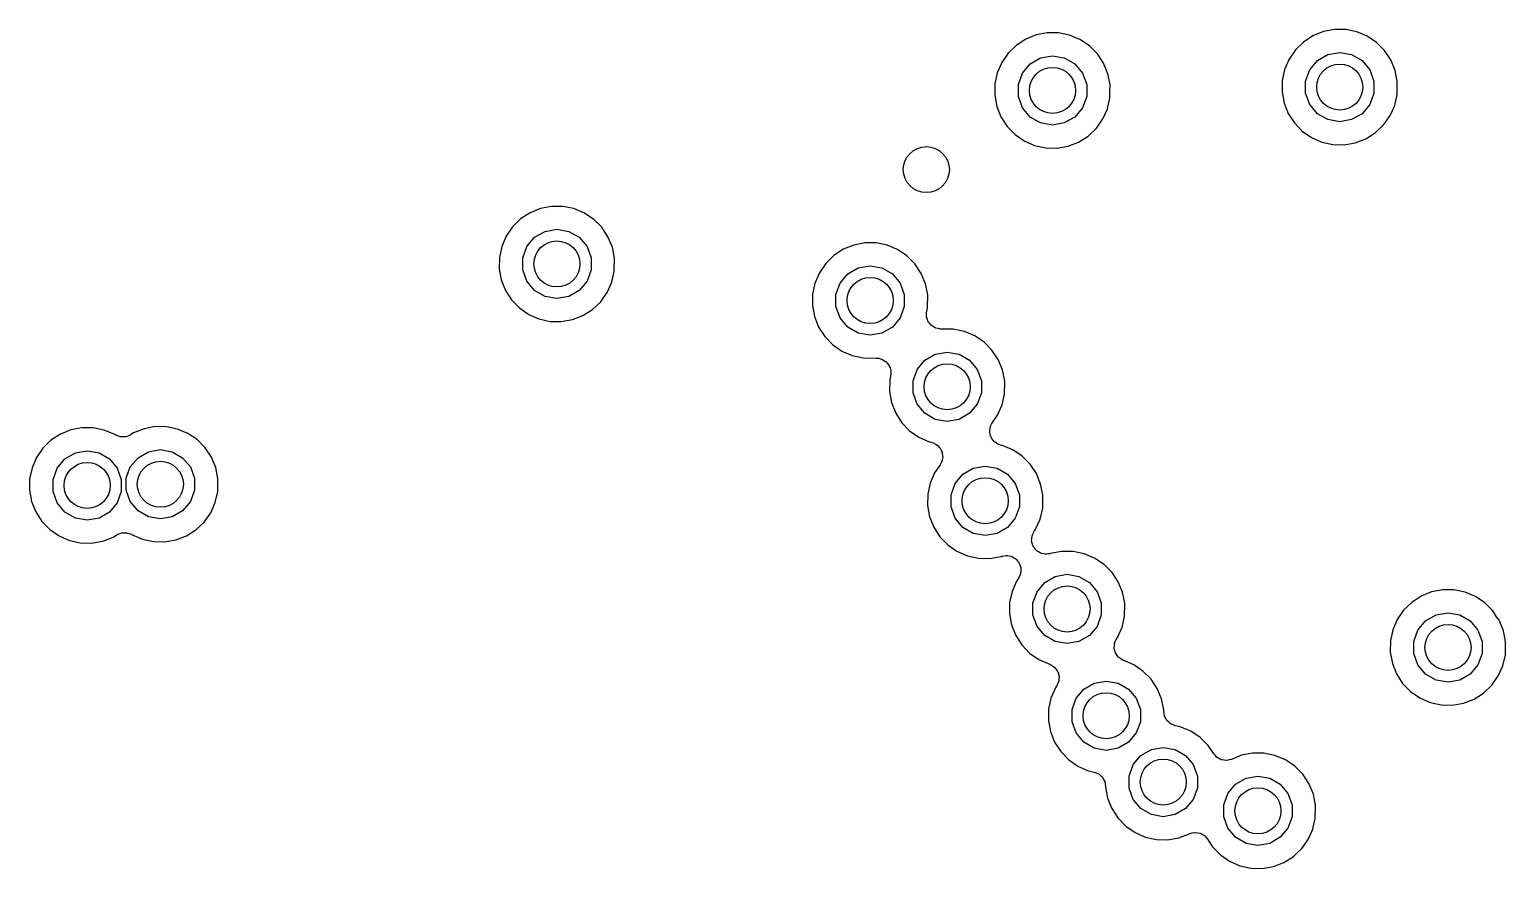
# Model space of a CAD drawing. Extents: x 83.8 to 170.2, y -169.8 to -83.8.
# Drawn here: x 125.38 to 138.19, y -121.17 to -113.88 of the extents above; entities that cross this region are included whole.
import ezdxf

# ---------------------------------------------------------------- set-up
doc = ezdxf.new("R2010")
doc.units = 0
doc.header["$MEASUREMENT"] = 0
doc.layers.add('BLACK', color=7, linetype='CONTINUOUS')

msp = doc.modelspace()

# ---------------------------------------------------------------- linework, layer by layer
at = {"layer": 'Black'}
for p, q in [((134.215, -113.911), (134.118, -113.929)), ((134.313, -113.911), (134.215, -113.911)), ((134.409, -113.931), (134.313, -113.911)), ((136.612, -113.9), (136.521, -113.937)), ((136.709, -113.882), (136.612, -113.9)), ((136.807, -113.882), (136.709, -113.882)), ((136.903, -113.902), (136.807, -113.882)), ((136.993, -113.94), (136.903, -113.902)), ((133.945, -114.02), (133.875, -114.088)), ((134.028, -113.966), (133.945, -114.02)), ((134.118, -113.929), (134.028, -113.966)), ((134.499, -113.969), (134.409, -113.931)), ((134.581, -114.024), (134.499, -113.969)), ((134.65, -114.094), (134.581, -114.024)), ((136.439, -113.991), (136.369, -114.059)), ((136.521, -113.937), (136.439, -113.991)), ((137.026, -113.963), (136.993, -113.94)), ((137.074, -113.995), (137.026, -113.963)), ((137.026, -113.963), (137.026, -113.963)), ((137.143, -114.065), (137.074, -113.995)), ((133.82, -114.169), (133.781, -114.259)), ((133.875, -114.088), (133.82, -114.169)), ((134.067, -114.18), (134.157, -114.128)), ((134.157, -114.128), (134.26, -114.11)), ((134.26, -114.11), (134.363, -114.128)), ((134.363, -114.128), (134.454, -114.18)), ((134.704, -114.175), (134.65, -114.094)), ((136.314, -114.14), (136.275, -114.23)), ((136.369, -114.059), (136.314, -114.14)), ((136.493, -114.232), (136.561, -114.151)), ((136.561, -114.151), (136.651, -114.099)), ((136.651, -114.099), (136.754, -114.081)), ((136.754, -114.081), (136.857, -114.099)), ((136.857, -114.099), (136.948, -114.151)), ((136.948, -114.151), (137.015, -114.232)), ((137.198, -114.146), (137.143, -114.065)), ((137.235, -114.237), (137.198, -114.146)), ((133.781, -114.259), (133.761, -114.355)), ((133.964, -114.359), (134, -114.261)), ((134, -114.261), (134.067, -114.18)), ((134.454, -114.18), (134.521, -114.261)), ((134.521, -114.261), (134.557, -114.359)), ((134.741, -114.266), (134.704, -114.175)), ((134.76, -114.361), (134.741, -114.266)), ((136.275, -114.23), (136.255, -114.326)), ((136.458, -114.33), (136.493, -114.232)), ((137.015, -114.232), (137.051, -114.33)), ((137.254, -114.332), (137.235, -114.237)), ((133.761, -114.355), (133.76, -114.453)), ((133.964, -114.463), (133.964, -114.359)), ((134.557, -114.359), (134.557, -114.463)), ((134.759, -114.433), (134.76, -114.361)), ((136.255, -114.326), (136.253, -114.424)), ((136.253, -114.424), (136.271, -114.521)), ((136.458, -114.434), (136.458, -114.33)), ((137.051, -114.33), (137.051, -114.434)), ((137.252, -114.446), (137.254, -114.332)), ((133.76, -114.453), (133.777, -114.55)), ((133.777, -114.55), (133.813, -114.641)), ((134, -114.562), (133.964, -114.463)), ((134.557, -114.463), (134.521, -114.562)), ((134.737, -114.57), (134.759, -114.475)), ((134.759, -114.475), (134.759, -114.433)), ((134.759, -114.433), (134.759, -114.433)), ((134.759, -114.433), (134.759, -114.433)), ((136.271, -114.521), (136.307, -114.612)), ((136.493, -114.533), (136.458, -114.434)), ((136.561, -114.613), (136.493, -114.533)), ((137.015, -114.533), (136.948, -114.613)), ((137.051, -114.434), (137.015, -114.533)), ((137.191, -114.63), (137.231, -114.541)), ((137.231, -114.541), (137.252, -114.446)), ((133.813, -114.641), (133.867, -114.723)), ((134.067, -114.642), (134, -114.562)), ((134.157, -114.694), (134.067, -114.642)), ((134.454, -114.642), (134.363, -114.694)), ((134.521, -114.562), (134.454, -114.642)), ((134.641, -114.739), (134.697, -114.659)), ((134.697, -114.659), (134.737, -114.57)), ((136.307, -114.612), (136.36, -114.694)), ((136.651, -114.665), (136.561, -114.613)), ((136.754, -114.683), (136.651, -114.665)), ((136.857, -114.665), (136.754, -114.683)), ((136.948, -114.613), (136.857, -114.665)), ((137.15, -114.688), (137.191, -114.63)), ((133.867, -114.723), (133.935, -114.794)), ((133.935, -114.794), (134.015, -114.85)), ((134.26, -114.712), (134.157, -114.694)), ((134.363, -114.694), (134.26, -114.712)), ((134.487, -114.86), (134.57, -114.807)), ((134.57, -114.807), (134.641, -114.739)), ((136.36, -114.694), (136.429, -114.765)), ((136.429, -114.765), (136.509, -114.821)), ((136.981, -114.831), (137.063, -114.778)), ((137.063, -114.778), (137.134, -114.71)), ((137.134, -114.71), (137.15, -114.688)), ((137.15, -114.688), (137.15, -114.688)), ((134.015, -114.85), (134.105, -114.889)), ((134.105, -114.889), (134.201, -114.91)), ((134.201, -114.91), (134.299, -114.912)), ((134.299, -114.912), (134.395, -114.895)), ((134.395, -114.895), (134.487, -114.86)), ((136.509, -114.821), (136.599, -114.86)), ((136.599, -114.86), (136.695, -114.881)), ((136.695, -114.881), (136.793, -114.883)), ((136.793, -114.883), (136.889, -114.866)), ((136.889, -114.866), (136.981, -114.831)), ((129.816, -115.436), (129.725, -115.473)), ((129.912, -115.418), (129.816, -115.436)), ((130.01, -115.418), (129.912, -115.418)), ((130.106, -115.438), (130.01, -115.418)), ((130.197, -115.476), (130.106, -115.438)), ((129.643, -115.526), (129.573, -115.595)), ((129.725, -115.473), (129.643, -115.526)), ((130.278, -115.531), (130.197, -115.476)), ((130.347, -115.6), (130.278, -115.531)), ((129.517, -115.676), (129.479, -115.766)), ((129.573, -115.595), (129.517, -115.676)), ((129.697, -115.767), (129.764, -115.687)), ((129.764, -115.687), (129.855, -115.635)), ((129.855, -115.635), (129.958, -115.617)), ((129.958, -115.617), (130.061, -115.635)), ((130.061, -115.635), (130.151, -115.687)), ((130.151, -115.687), (130.219, -115.767)), ((130.401, -115.682), (130.347, -115.6)), ((130.439, -115.773), (130.401, -115.682)), ((129.479, -115.766), (129.458, -115.862)), ((129.661, -115.866), (129.697, -115.767)), ((130.219, -115.767), (130.254, -115.866)), ((130.458, -115.868), (130.439, -115.773)), ((132.444, -115.791), (132.362, -115.844)), ((132.535, -115.754), (132.444, -115.791)), ((132.631, -115.736), (132.535, -115.754)), ((132.729, -115.736), (132.631, -115.736)), ((132.825, -115.756), (132.729, -115.736)), ((132.916, -115.794), (132.825, -115.756)), ((132.997, -115.849), (132.916, -115.794)), ((129.458, -115.862), (129.457, -115.96)), ((129.457, -115.96), (129.475, -116.056)), ((129.661, -115.97), (129.661, -115.866)), ((130.254, -115.866), (130.254, -115.97)), ((130.456, -115.982), (130.458, -115.868)), ((132.292, -115.913), (132.237, -115.994)), ((132.362, -115.844), (132.292, -115.913)), ((132.483, -116.005), (132.574, -115.953)), ((132.574, -115.953), (132.677, -115.935)), ((132.677, -115.935), (132.78, -115.953)), ((132.78, -115.953), (132.87, -116.005)), ((133.056, -115.908), (132.997, -115.849)), ((133.066, -115.918), (133.056, -115.908)), ((133.121, -116), (133.066, -115.918)), ((129.475, -116.056), (129.511, -116.148)), ((129.697, -116.068), (129.661, -115.97)), ((129.764, -116.149), (129.697, -116.068)), ((130.219, -116.068), (130.151, -116.149)), ((130.254, -115.97), (130.219, -116.068)), ((130.395, -116.166), (130.434, -116.076)), ((130.434, -116.076), (130.456, -115.982)), ((132.198, -116.084), (132.178, -116.18)), ((132.237, -115.994), (132.198, -116.084)), ((132.38, -116.184), (132.416, -116.085)), ((132.416, -116.085), (132.483, -116.005)), ((132.87, -116.005), (132.938, -116.085)), ((132.938, -116.085), (132.973, -116.184)), ((133.158, -116.091), (133.121, -116)), ((133.177, -116.186), (133.158, -116.091)), ((129.511, -116.148), (129.564, -116.23)), ((129.855, -116.201), (129.764, -116.149)), ((129.958, -116.219), (129.855, -116.201)), ((130.061, -116.201), (129.958, -116.219)), ((130.151, -116.149), (130.061, -116.201)), ((130.338, -116.246), (130.36, -116.216)), ((130.36, -116.216), (130.395, -116.166)), ((130.36, -116.216), (130.36, -116.216)), ((132.178, -116.18), (132.176, -116.278)), ((132.38, -116.288), (132.38, -116.184)), ((132.973, -116.184), (132.973, -116.288)), ((133.175, -116.3), (133.177, -116.186)), ((129.564, -116.23), (129.632, -116.3)), ((129.632, -116.3), (129.713, -116.356)), ((130.184, -116.366), (130.267, -116.314)), ((130.267, -116.314), (130.338, -116.246)), ((132.176, -116.278), (132.194, -116.375)), ((132.416, -116.387), (132.38, -116.288)), ((132.973, -116.288), (132.938, -116.387)), ((133.167, -116.334), (133.168, -116.332)), ((133.167, -116.354), (133.167, -116.334)), ((133.168, -116.332), (133.169, -116.329)), ((133.169, -116.329), (133.175, -116.3)), ((129.713, -116.356), (129.802, -116.396)), ((129.802, -116.396), (129.898, -116.417)), ((129.898, -116.417), (129.996, -116.419)), ((129.996, -116.419), (130.093, -116.402)), ((130.093, -116.402), (130.184, -116.366)), ((132.194, -116.375), (132.23, -116.466)), ((132.23, -116.466), (132.283, -116.548)), ((132.483, -116.467), (132.416, -116.387)), ((132.574, -116.519), (132.483, -116.467)), ((132.87, -116.467), (132.78, -116.519)), ((132.938, -116.387), (132.87, -116.467)), ((133.166, -116.373), (133.167, -116.354)), ((133.167, -116.376), (133.166, -116.373)), ((133.167, -116.378), (133.167, -116.376)), ((133.174, -116.397), (133.167, -116.378)), ((133.179, -116.415), (133.174, -116.397)), ((133.181, -116.417), (133.179, -116.415)), ((133.182, -116.42), (133.181, -116.417)), ((133.194, -116.435), (133.182, -116.42)), ((133.206, -116.45), (133.194, -116.435)), ((133.208, -116.452), (133.206, -116.45)), ((133.21, -116.454), (133.208, -116.452)), ((133.227, -116.464), (133.21, -116.454)), ((133.243, -116.474), (133.227, -116.464)), ((133.246, -116.475), (133.243, -116.474)), ((133.248, -116.476), (133.246, -116.475)), ((133.267, -116.48), (133.248, -116.476)), ((132.283, -116.548), (132.351, -116.619)), ((132.677, -116.537), (132.574, -116.519)), ((132.78, -116.519), (132.677, -116.537)), ((133.286, -116.484), (133.267, -116.48)), ((133.289, -116.484), (133.286, -116.484)), ((133.291, -116.484), (133.289, -116.484)), ((133.399, -116.485), (133.291, -116.484)), ((133.495, -116.505), (133.399, -116.485)), ((133.585, -116.543), (133.495, -116.505)), ((133.666, -116.598), (133.585, -116.543)), ((133.735, -116.667), (133.666, -116.598)), ((132.351, -116.619), (132.432, -116.675)), ((132.432, -116.675), (132.522, -116.714)), ((132.522, -116.714), (132.617, -116.735)), ((132.617, -116.735), (132.728, -116.737)), ((133.153, -116.754), (133.243, -116.702)), ((133.243, -116.702), (133.346, -116.684)), ((133.346, -116.684), (133.449, -116.702)), ((133.449, -116.702), (133.54, -116.754)), ((133.79, -116.749), (133.735, -116.667)), ((132.728, -116.737), (132.735, -116.736)), ((132.728, -116.737), (132.728, -116.737)), ((132.735, -116.736), (132.744, -116.738)), ((132.744, -116.738), (132.753, -116.738)), ((132.753, -116.738), (132.765, -116.743)), ((132.765, -116.743), (132.778, -116.745)), ((132.778, -116.745), (132.786, -116.75)), ((132.786, -116.75), (132.794, -116.753)), ((132.794, -116.753), (132.805, -116.762)), ((132.805, -116.762), (132.816, -116.769)), ((132.816, -116.769), (132.821, -116.776)), ((132.821, -116.776), (132.828, -116.782)), ((132.828, -116.782), (132.835, -116.793)), ((132.835, -116.793), (132.843, -116.804)), ((132.843, -116.804), (132.846, -116.812)), ((132.846, -116.812), (132.85, -116.82)), ((132.85, -116.82), (132.853, -116.833)), ((132.853, -116.833), (132.857, -116.846)), ((132.857, -116.846), (132.856, -116.854)), ((132.856, -116.854), (132.858, -116.863)), ((132.858, -116.863), (132.856, -116.876)), ((133.05, -116.932), (133.085, -116.834)), ((133.085, -116.834), (133.153, -116.754)), ((133.54, -116.754), (133.607, -116.834)), ((133.607, -116.834), (133.643, -116.932)), ((133.827, -116.839), (133.79, -116.749)), ((133.846, -116.935), (133.827, -116.839)), ((132.847, -116.929), (132.845, -117.027)), ((132.855, -116.89), (132.847, -116.929)), ((132.856, -116.876), (132.855, -116.89)), ((133.05, -117.037), (133.05, -116.932)), ((133.643, -116.932), (133.643, -117.037)), ((133.844, -117.049), (133.846, -116.935)), ((132.845, -117.027), (132.863, -117.123)), ((133.085, -117.135), (133.05, -117.037)), ((133.643, -117.037), (133.607, -117.135)), ((133.823, -117.143), (133.844, -117.049)), ((132.863, -117.123), (132.899, -117.214)), ((132.899, -117.214), (132.952, -117.297)), ((133.153, -117.215), (133.085, -117.135)), ((133.243, -117.268), (133.153, -117.215)), ((133.54, -117.215), (133.449, -117.268)), ((133.607, -117.135), (133.54, -117.215)), ((133.738, -117.296), (133.783, -117.233)), ((133.783, -117.233), (133.823, -117.143)), ((125.738, -117.36), (125.647, -117.397)), ((125.834, -117.342), (125.738, -117.36)), ((125.932, -117.342), (125.834, -117.342)), ((126.028, -117.362), (125.932, -117.342)), ((126.119, -117.4), (126.028, -117.362)), ((126.373, -117.35), (126.282, -117.386)), ((126.469, -117.331), (126.373, -117.35)), ((126.567, -117.332), (126.469, -117.331)), ((126.663, -117.352), (126.567, -117.332)), ((126.754, -117.39), (126.663, -117.352)), ((132.952, -117.297), (133.02, -117.367)), ((133.02, -117.367), (133.101, -117.423)), ((133.346, -117.286), (133.243, -117.268)), ((133.449, -117.268), (133.346, -117.286)), ((133.715, -117.366), (133.718, -117.351)), ((133.716, -117.373), (133.715, -117.366)), ((133.716, -117.38), (133.716, -117.373)), ((133.718, -117.351), (133.72, -117.336)), ((133.72, -117.336), (133.723, -117.329)), ((133.723, -117.329), (133.724, -117.322)), ((133.724, -117.322), (133.732, -117.31)), ((133.732, -117.31), (133.738, -117.296)), ((125.565, -117.45), (125.495, -117.519)), ((125.647, -117.397), (125.565, -117.45)), ((126.126, -117.403), (126.119, -117.4)), ((126.119, -117.4), (126.119, -117.4)), ((126.133, -117.408), (126.126, -117.403)), ((126.146, -117.412), (126.133, -117.408)), ((126.159, -117.418), (126.146, -117.412)), ((126.167, -117.419), (126.159, -117.418)), ((126.175, -117.421), (126.167, -117.419)), ((126.189, -117.42), (126.175, -117.421)), ((126.203, -117.421), (126.189, -117.42)), ((126.211, -117.419), (126.203, -117.421)), ((126.219, -117.419), (126.211, -117.419)), ((126.232, -117.413), (126.219, -117.419)), ((126.246, -117.409), (126.232, -117.413)), ((126.252, -117.404), (126.246, -117.409)), ((126.259, -117.401), (126.252, -117.404)), ((126.282, -117.386), (126.259, -117.401)), ((126.835, -117.444), (126.754, -117.39)), ((126.904, -117.514), (126.835, -117.444)), ((133.101, -117.423), (133.191, -117.463)), ((133.191, -117.463), (133.207, -117.466)), ((133.207, -117.466), (133.22, -117.471)), ((133.22, -117.471), (133.233, -117.475)), ((133.233, -117.475), (133.24, -117.48)), ((133.24, -117.48), (133.248, -117.483)), ((133.248, -117.483), (133.258, -117.492)), ((133.258, -117.492), (133.269, -117.499)), ((133.269, -117.499), (133.274, -117.507)), ((133.719, -117.394), (133.716, -117.38)), ((133.722, -117.409), (133.719, -117.394)), ((133.725, -117.416), (133.722, -117.409)), ((133.727, -117.423), (133.725, -117.416)), ((133.735, -117.435), (133.727, -117.423)), ((133.743, -117.448), (133.735, -117.435)), ((133.748, -117.453), (133.743, -117.448)), ((133.752, -117.459), (133.748, -117.453)), ((133.764, -117.467), (133.752, -117.459)), ((133.776, -117.477), (133.764, -117.467)), ((133.782, -117.48), (133.776, -117.477)), ((133.788, -117.484), (133.782, -117.48)), ((133.803, -117.488), (133.788, -117.484)), ((133.817, -117.494), (133.803, -117.488)), ((133.825, -117.495), (133.817, -117.494)), ((133.908, -117.53), (133.825, -117.495)), ((125.439, -117.6), (125.401, -117.69)), ((125.495, -117.519), (125.439, -117.6)), ((125.619, -117.691), (125.686, -117.611)), ((125.686, -117.611), (125.777, -117.559)), ((125.777, -117.559), (125.88, -117.541)), ((125.88, -117.541), (125.983, -117.559)), ((125.983, -117.559), (126.073, -117.611)), ((126.073, -117.611), (126.141, -117.691)), ((126.254, -117.681), (126.321, -117.601)), ((126.321, -117.601), (126.412, -117.549)), ((126.412, -117.549), (126.515, -117.53)), ((126.515, -117.53), (126.618, -117.549)), ((126.618, -117.549), (126.708, -117.601)), ((126.708, -117.601), (126.776, -117.681)), ((126.959, -117.596), (126.904, -117.514)), ((126.996, -117.686), (126.959, -117.596)), ((133.274, -117.507), (133.281, -117.513)), ((133.281, -117.513), (133.287, -117.524)), ((133.287, -117.524), (133.295, -117.535)), ((133.295, -117.535), (133.297, -117.544)), ((133.297, -117.544), (133.301, -117.552)), ((133.299, -117.63), (133.297, -117.639)), ((133.303, -117.622), (133.299, -117.63)), ((133.301, -117.552), (133.303, -117.565)), ((133.303, -117.565), (133.306, -117.578)), ((133.304, -117.608), (133.303, -117.622)), ((133.307, -117.596), (133.304, -117.608)), ((133.306, -117.578), (133.306, -117.587)), ((133.306, -117.587), (133.307, -117.596)), ((133.915, -117.533), (133.908, -117.53)), ((133.908, -117.53), (133.908, -117.53)), ((133.997, -117.588), (133.915, -117.533)), ((134.066, -117.658), (133.997, -117.588)), ((125.401, -117.69), (125.38, -117.786)), ((125.583, -117.79), (125.619, -117.691)), ((126.141, -117.691), (126.176, -117.79)), ((126.218, -117.779), (126.254, -117.681)), ((126.776, -117.681), (126.811, -117.779)), ((127.015, -117.782), (126.996, -117.686)), ((133.236, -117.733), (133.197, -117.823)), ((133.285, -117.662), (133.236, -117.733)), ((133.29, -117.65), (133.285, -117.662)), ((133.297, -117.639), (133.29, -117.65)), ((133.415, -117.825), (133.483, -117.745)), ((133.483, -117.745), (133.573, -117.692)), ((133.573, -117.692), (133.676, -117.674)), ((133.676, -117.674), (133.779, -117.692)), ((133.779, -117.692), (133.87, -117.745)), ((133.87, -117.745), (133.937, -117.825)), ((134.12, -117.739), (134.066, -117.658)), ((134.157, -117.83), (134.12, -117.739)), ((125.38, -117.786), (125.379, -117.884)), ((125.379, -117.884), (125.397, -117.981)), ((125.583, -117.894), (125.583, -117.79)), ((126.176, -117.79), (126.176, -117.894)), ((126.218, -117.884), (126.218, -117.779)), ((126.254, -117.982), (126.218, -117.884)), ((126.811, -117.884), (126.776, -117.982)), ((126.811, -117.779), (126.811, -117.884)), ((127.013, -117.895), (127.015, -117.782)), ((133.197, -117.823), (133.177, -117.919)), ((133.38, -117.923), (133.415, -117.825)), ((133.937, -117.825), (133.973, -117.923)), ((134.176, -117.925), (134.157, -117.83)), ((125.397, -117.981), (125.433, -118.072)), ((125.619, -117.993), (125.583, -117.894)), ((125.686, -118.073), (125.619, -117.993)), ((126.141, -117.993), (126.073, -118.073)), ((126.176, -117.894), (126.141, -117.993)), ((126.321, -118.062), (126.254, -117.982)), ((126.776, -117.982), (126.708, -118.062)), ((126.952, -118.08), (126.992, -117.99)), ((126.992, -117.99), (127.013, -117.895)), ((133.177, -117.919), (133.176, -118.017)), ((133.38, -118.028), (133.38, -117.923)), ((133.973, -117.923), (133.973, -118.028)), ((134.175, -118.039), (134.176, -117.925)), ((125.433, -118.072), (125.486, -118.154)), ((125.777, -118.125), (125.686, -118.073)), ((125.88, -118.143), (125.777, -118.125)), ((125.983, -118.125), (125.88, -118.143)), ((126.073, -118.073), (125.983, -118.125)), ((126.412, -118.115), (126.321, -118.062)), ((126.515, -118.133), (126.412, -118.115)), ((126.618, -118.115), (126.515, -118.133)), ((126.708, -118.062), (126.618, -118.115)), ((126.895, -118.16), (126.952, -118.08)), ((133.176, -118.017), (133.193, -118.114)), ((133.193, -118.114), (133.229, -118.205)), ((133.415, -118.126), (133.38, -118.028)), ((133.483, -118.206), (133.415, -118.126)), ((133.937, -118.126), (133.87, -118.206)), ((133.973, -118.028), (133.937, -118.126)), ((134.113, -118.223), (134.153, -118.134)), ((134.153, -118.134), (134.175, -118.039)), ((125.486, -118.154), (125.554, -118.225)), ((125.554, -118.225), (125.635, -118.281)), ((126.106, -118.291), (126.136, -118.272)), ((126.136, -118.272), (126.143, -118.269)), ((126.143, -118.269), (126.15, -118.264)), ((126.15, -118.264), (126.164, -118.26)), ((126.164, -118.26), (126.177, -118.255)), ((126.177, -118.255), (126.185, -118.255)), ((126.185, -118.255), (126.192, -118.253)), ((126.192, -118.253), (126.207, -118.254)), ((126.207, -118.254), (126.221, -118.253)), ((126.221, -118.253), (126.228, -118.256)), ((126.228, -118.256), (126.236, -118.256)), ((126.236, -118.256), (126.249, -118.262)), ((126.249, -118.262), (126.263, -118.266)), ((126.263, -118.266), (126.265, -118.268)), ((126.265, -118.268), (126.36, -118.309)), ((126.741, -118.28), (126.824, -118.227)), ((126.824, -118.227), (126.895, -118.16)), ((133.229, -118.205), (133.283, -118.287)), ((133.573, -118.258), (133.483, -118.206)), ((133.676, -118.276), (133.573, -118.258)), ((133.779, -118.258), (133.676, -118.276)), ((133.87, -118.206), (133.779, -118.258)), ((134.083, -118.279), (134.089, -118.266)), ((134.089, -118.266), (134.094, -118.253)), ((134.094, -118.253), (134.099, -118.246)), ((134.099, -118.246), (134.102, -118.239)), ((134.102, -118.239), (134.113, -118.223)), ((125.635, -118.281), (125.725, -118.32)), ((125.725, -118.32), (125.82, -118.341)), ((125.82, -118.341), (125.918, -118.343)), ((125.918, -118.343), (126.015, -118.326)), ((126.015, -118.326), (126.106, -118.291)), ((126.36, -118.309), (126.455, -118.33)), ((126.455, -118.33), (126.553, -118.332)), ((126.553, -118.332), (126.65, -118.315)), ((126.65, -118.315), (126.741, -118.28)), ((133.283, -118.287), (133.351, -118.358)), ((133.351, -118.358), (133.431, -118.414)), ((134.079, -118.323), (134.081, -118.309)), ((134.081, -118.331), (134.079, -118.323)), ((134.08, -118.294), (134.083, -118.287)), ((134.081, -118.309), (134.08, -118.294)), ((134.082, -118.339), (134.081, -118.331)), ((134.087, -118.352), (134.082, -118.339)), ((134.083, -118.287), (134.083, -118.279)), ((134.091, -118.365), (134.087, -118.352)), ((134.095, -118.372), (134.091, -118.365)), ((134.098, -118.379), (134.095, -118.372)), ((134.108, -118.39), (134.098, -118.379)), ((134.116, -118.402), (134.108, -118.39)), ((133.431, -118.414), (133.521, -118.453)), ((133.521, -118.453), (133.617, -118.474)), ((133.617, -118.474), (133.715, -118.476)), ((133.715, -118.476), (133.811, -118.459)), ((133.811, -118.459), (133.813, -118.459)), ((133.813, -118.459), (133.819, -118.457)), ((133.819, -118.457), (133.825, -118.455)), ((133.825, -118.455), (133.841, -118.453)), ((133.841, -118.453), (133.856, -118.45)), ((133.856, -118.45), (133.863, -118.451)), ((133.863, -118.451), (133.869, -118.45)), ((133.869, -118.45), (133.884, -118.454)), ((133.884, -118.454), (133.9, -118.457)), ((133.9, -118.457), (133.906, -118.46)), ((133.906, -118.46), (133.912, -118.461)), ((133.912, -118.461), (133.925, -118.47)), ((133.925, -118.47), (133.939, -118.478)), ((133.939, -118.478), (133.943, -118.483)), ((133.943, -118.483), (133.948, -118.486)), ((133.948, -118.486), (133.957, -118.499)), ((133.957, -118.499), (133.968, -118.511)), ((133.968, -118.511), (133.97, -118.517)), ((133.97, -118.517), (133.974, -118.522)), ((133.974, -118.522), (133.978, -118.537)), ((134.122, -118.406), (134.116, -118.402)), ((134.128, -118.412), (134.122, -118.406)), ((134.14, -118.419), (134.128, -118.412)), ((134.152, -118.427), (134.14, -118.419)), ((134.16, -118.429), (134.152, -118.427)), ((134.167, -118.433), (134.16, -118.429)), ((134.181, -118.435), (134.167, -118.433)), ((134.194, -118.439), (134.181, -118.435)), ((134.202, -118.438), (134.194, -118.439)), ((134.21, -118.439), (134.202, -118.438)), ((134.224, -118.436), (134.21, -118.439)), ((134.232, -118.435), (134.224, -118.436)), ((134.233, -118.435), (134.232, -118.435)), ((134.234, -118.435), (134.233, -118.435)), ((134.238, -118.435), (134.234, -118.435)), ((134.24, -118.434), (134.238, -118.435)), ((134.342, -118.415), (134.24, -118.434)), ((134.44, -118.415), (134.342, -118.415)), ((134.536, -118.435), (134.44, -118.415)), ((134.626, -118.473), (134.536, -118.435)), ((134.708, -118.528), (134.626, -118.473)), ((134.777, -118.598), (134.708, -118.528)), ((133.964, -118.649), (133.947, -118.673)), ((133.966, -118.643), (133.964, -118.649)), ((133.97, -118.638), (133.966, -118.643)), ((133.976, -118.623), (133.97, -118.638)), ((133.982, -118.608), (133.976, -118.623)), ((133.978, -118.537), (133.984, -118.552)), ((133.983, -118.602), (133.982, -118.608)), ((133.985, -118.596), (133.983, -118.602)), ((133.984, -118.552), (133.984, -118.558)), ((133.984, -118.558), (133.986, -118.565)), ((133.986, -118.565), (133.984, -118.58)), ((133.984, -118.58), (133.985, -118.596)), ((134.194, -118.684), (134.284, -118.632)), ((134.284, -118.632), (134.387, -118.614)), ((134.387, -118.614), (134.49, -118.632)), ((134.49, -118.632), (134.581, -118.684)), ((134.831, -118.679), (134.777, -118.598)), ((133.909, -118.763), (133.888, -118.859)), ((133.947, -118.673), (133.909, -118.763)), ((134.091, -118.863), (134.127, -118.765)), ((134.127, -118.765), (134.194, -118.684)), ((134.581, -118.684), (134.648, -118.765)), ((134.648, -118.765), (134.684, -118.863)), ((134.868, -118.77), (134.831, -118.679)), ((134.887, -118.865), (134.868, -118.77)), ((137.552, -118.767), (137.461, -118.804)), ((137.648, -118.749), (137.552, -118.767)), ((137.746, -118.749), (137.648, -118.749)), ((137.842, -118.769), (137.746, -118.749)), ((137.933, -118.807), (137.842, -118.769)), ((133.888, -118.859), (133.887, -118.957)), ((134.091, -118.967), (134.091, -118.863)), ((134.684, -118.863), (134.684, -118.967)), ((134.886, -118.979), (134.887, -118.865)), ((137.379, -118.858), (137.309, -118.926)), ((137.461, -118.804), (137.379, -118.858)), ((138.014, -118.862), (137.933, -118.807)), ((138.083, -118.932), (138.014, -118.862)), ((133.887, -118.957), (133.905, -119.054)), ((134.127, -119.066), (134.091, -118.967)), ((134.684, -118.967), (134.648, -119.066)), ((134.864, -119.074), (134.886, -118.979)), ((137.253, -119.007), (137.215, -119.097)), ((137.309, -118.926), (137.253, -119.007)), ((137.433, -119.098), (137.5, -119.018)), ((137.5, -119.018), (137.591, -118.966)), ((137.591, -118.966), (137.694, -118.948)), ((137.694, -118.948), (137.797, -118.966)), ((137.797, -118.966), (137.887, -119.018)), ((137.887, -119.018), (137.954, -119.098)), ((138.116, -118.982), (138.083, -118.932)), ((138.137, -119.013), (138.116, -118.982)), ((138.116, -118.982), (138.116, -118.982)), ((138.175, -119.104), (138.137, -119.013)), ((133.905, -119.054), (133.941, -119.145)), ((133.941, -119.145), (133.994, -119.227)), ((134.194, -119.146), (134.127, -119.066)), ((134.284, -119.198), (134.194, -119.146)), ((134.581, -119.146), (134.49, -119.198)), ((134.648, -119.066), (134.581, -119.146)), ((134.819, -119.171), (134.824, -119.163)), ((134.824, -119.163), (134.864, -119.074)), ((137.215, -119.097), (137.194, -119.193)), ((137.397, -119.197), (137.433, -119.098)), ((137.954, -119.098), (137.99, -119.197)), ((138.193, -119.199), (138.175, -119.104)), ((133.994, -119.227), (134.062, -119.298)), ((134.062, -119.298), (134.142, -119.354)), ((134.387, -119.216), (134.284, -119.198)), ((134.49, -119.198), (134.387, -119.216)), ((134.796, -119.255), (134.798, -119.235)), ((134.797, -119.257), (134.796, -119.255)), ((134.797, -119.26), (134.797, -119.257)), ((134.802, -119.279), (134.797, -119.26)), ((134.798, -119.235), (134.799, -119.216)), ((134.799, -119.216), (134.8, -119.214)), ((134.8, -119.211), (134.808, -119.193)), ((134.8, -119.214), (134.8, -119.211)), ((134.807, -119.297), (134.802, -119.279)), ((134.809, -119.3), (134.807, -119.297)), ((134.808, -119.193), (134.816, -119.175)), ((134.816, -119.175), (134.818, -119.173)), ((134.818, -119.173), (134.819, -119.171)), ((137.194, -119.193), (137.193, -119.291)), ((137.193, -119.291), (137.211, -119.388)), ((137.397, -119.301), (137.397, -119.197)), ((137.99, -119.197), (137.99, -119.301)), ((138.192, -119.313), (138.193, -119.199)), ((134.142, -119.354), (134.242, -119.397)), ((134.242, -119.397), (134.243, -119.398)), ((134.243, -119.398), (134.243, -119.398)), ((134.243, -119.398), (134.261, -119.41)), ((134.261, -119.41), (134.279, -119.422)), ((134.279, -119.422), (134.279, -119.422)), ((134.279, -119.422), (134.28, -119.423)), ((134.28, -119.423), (134.292, -119.44)), ((134.81, -119.302), (134.809, -119.3)), ((134.822, -119.318), (134.81, -119.302)), ((134.833, -119.334), (134.822, -119.318)), ((134.835, -119.335), (134.833, -119.334)), ((134.836, -119.337), (134.835, -119.335)), ((134.853, -119.348), (134.836, -119.337)), ((134.869, -119.359), (134.853, -119.348)), ((134.871, -119.36), (134.869, -119.359)), ((134.873, -119.361), (134.871, -119.36)), ((134.965, -119.4), (134.873, -119.361)), ((134.976, -119.407), (134.965, -119.4)), ((135.046, -119.455), (134.976, -119.407)), ((137.211, -119.388), (137.247, -119.479)), ((137.433, -119.4), (137.397, -119.301)), ((137.5, -119.48), (137.433, -119.4)), ((137.954, -119.4), (137.887, -119.48)), ((137.99, -119.301), (137.954, -119.4)), ((138.13, -119.497), (138.17, -119.408)), ((138.17, -119.408), (138.192, -119.313)), ((134.292, -119.44), (134.305, -119.457)), ((134.305, -119.457), (134.305, -119.458)), ((134.305, -119.458), (134.306, -119.459)), ((134.314, -119.545), (134.305, -119.564)), ((134.306, -119.459), (134.311, -119.479)), ((134.311, -119.479), (134.317, -119.499)), ((134.316, -119.522), (134.314, -119.543)), ((134.314, -119.543), (134.314, -119.544)), ((134.314, -119.544), (134.314, -119.545)), ((134.317, -119.501), (134.316, -119.522)), ((134.317, -119.499), (134.317, -119.5)), ((134.317, -119.5), (134.317, -119.501)), ((134.623, -119.559), (134.726, -119.541)), ((134.726, -119.541), (134.829, -119.559)), ((135.116, -119.524), (135.046, -119.455)), ((135.17, -119.606), (135.116, -119.524)), ((137.247, -119.479), (137.3, -119.561)), ((137.591, -119.532), (137.5, -119.48)), ((137.694, -119.55), (137.591, -119.532)), ((137.797, -119.532), (137.694, -119.55)), ((137.887, -119.48), (137.797, -119.532)), ((138.074, -119.577), (138.13, -119.497)), ((134.286, -119.6), (134.247, -119.69)), ((134.296, -119.585), (134.286, -119.6)), ((134.297, -119.584), (134.296, -119.584)), ((134.296, -119.584), (134.296, -119.585)), ((134.305, -119.564), (134.297, -119.584)), ((134.465, -119.691), (134.533, -119.611)), ((134.533, -119.611), (134.623, -119.559)), ((134.829, -119.559), (134.92, -119.611)), ((134.92, -119.611), (134.987, -119.691)), ((135.207, -119.696), (135.17, -119.606)), ((137.3, -119.561), (137.368, -119.632)), ((137.368, -119.632), (137.448, -119.688)), ((137.92, -119.698), (138.003, -119.645)), ((138.003, -119.645), (138.074, -119.577)), ((134.227, -119.786), (134.226, -119.884)), ((134.247, -119.69), (134.227, -119.786)), ((134.43, -119.789), (134.465, -119.691)), ((134.43, -119.894), (134.43, -119.789)), ((134.987, -119.691), (135.023, -119.789)), ((135.023, -119.789), (135.023, -119.894)), ((135.226, -119.792), (135.207, -119.696)), ((135.226, -119.803), (135.226, -119.792)), ((135.229, -119.824), (135.226, -119.803)), ((137.448, -119.688), (137.538, -119.727)), ((137.538, -119.727), (137.634, -119.748)), ((137.634, -119.748), (137.732, -119.75)), ((137.732, -119.75), (137.829, -119.733)), ((137.829, -119.733), (137.92, -119.698)), ((134.226, -119.884), (134.243, -119.98)), ((134.465, -119.992), (134.43, -119.894)), ((135.023, -119.894), (134.987, -119.992)), ((135.232, -119.845), (135.229, -119.824)), ((135.233, -119.846), (135.232, -119.845)), ((135.233, -119.847), (135.233, -119.846)), ((135.243, -119.865), (135.233, -119.847)), ((135.253, -119.884), (135.243, -119.865)), ((135.254, -119.884), (135.253, -119.884)), ((135.254, -119.885), (135.254, -119.884)), ((135.271, -119.899), (135.254, -119.885)), ((135.286, -119.913), (135.271, -119.899)), ((135.287, -119.913), (135.286, -119.913)), ((135.288, -119.914), (135.287, -119.913)), ((135.308, -119.922), (135.288, -119.914)), ((135.327, -119.929), (135.308, -119.922)), ((135.37, -119.938), (135.327, -119.929)), ((135.461, -119.976), (135.37, -119.938)), ((134.243, -119.98), (134.279, -120.071)), ((134.533, -120.072), (134.465, -119.992)), ((134.987, -119.992), (134.92, -120.072)), ((135.542, -120.031), (135.461, -119.976)), ((135.611, -120.101), (135.542, -120.031)), ((134.279, -120.071), (134.332, -120.154)), ((134.332, -120.154), (134.401, -120.224)), ((134.623, -120.125), (134.533, -120.072)), ((134.726, -120.143), (134.623, -120.125)), ((134.829, -120.125), (134.726, -120.143)), ((134.92, -120.072), (134.829, -120.125)), ((134.961, -120.267), (135.028, -120.187)), ((135.028, -120.187), (135.119, -120.135)), ((135.119, -120.135), (135.222, -120.117)), ((135.222, -120.117), (135.325, -120.135)), ((135.325, -120.135), (135.415, -120.187)), ((135.415, -120.187), (135.482, -120.267)), ((135.66, -120.174), (135.611, -120.101)), ((135.674, -120.189), (135.66, -120.174)), ((135.687, -120.204), (135.674, -120.189)), ((135.902, -120.186), (135.813, -120.221)), ((135.998, -120.167), (135.902, -120.186)), ((136.096, -120.168), (135.998, -120.167)), ((136.192, -120.188), (136.096, -120.168)), ((136.283, -120.226), (136.192, -120.188)), ((134.401, -120.224), (134.481, -120.28)), ((134.481, -120.28), (134.571, -120.32)), ((134.571, -120.32), (134.621, -120.331)), ((134.925, -120.366), (134.961, -120.267)), ((135.482, -120.267), (135.518, -120.366)), ((135.689, -120.205), (135.687, -120.204)), ((135.69, -120.206), (135.689, -120.205)), ((135.708, -120.215), (135.69, -120.206)), ((135.726, -120.225), (135.708, -120.215)), ((135.728, -120.225), (135.726, -120.225)), ((135.73, -120.226), (135.728, -120.225)), ((135.75, -120.228), (135.73, -120.226)), ((135.77, -120.231), (135.75, -120.228)), ((135.772, -120.23), (135.77, -120.231)), ((135.774, -120.23), (135.772, -120.23)), ((135.793, -120.226), (135.774, -120.23)), ((135.813, -120.221), (135.793, -120.226)), ((136.344, -120.267), (136.283, -120.226)), ((136.364, -120.281), (136.344, -120.267)), ((136.344, -120.267), (136.344, -120.267)), ((136.433, -120.35), (136.364, -120.281)), ((134.621, -120.331), (134.64, -120.338)), ((134.64, -120.338), (134.659, -120.346)), ((134.659, -120.346), (134.66, -120.347)), ((134.66, -120.347), (134.662, -120.347)), ((134.662, -120.347), (134.677, -120.361)), ((134.677, -120.361), (134.692, -120.374)), ((134.692, -120.374), (134.693, -120.376)), ((134.693, -120.376), (134.695, -120.377)), ((134.695, -120.377), (134.704, -120.395)), ((134.704, -120.395), (134.714, -120.413)), ((134.714, -120.413), (134.714, -120.415)), ((134.714, -120.415), (134.715, -120.416)), ((134.715, -120.416), (134.718, -120.436)), ((134.718, -120.436), (134.721, -120.456)), ((134.925, -120.47), (134.925, -120.366)), ((135.518, -120.366), (135.518, -120.47)), ((135.783, -120.517), (135.85, -120.437)), ((135.85, -120.437), (135.941, -120.385)), ((135.941, -120.385), (136.044, -120.367)), ((136.044, -120.367), (136.147, -120.385)), ((136.147, -120.385), (136.237, -120.437)), ((136.237, -120.437), (136.304, -120.517)), ((136.487, -120.432), (136.433, -120.35)), ((136.525, -120.522), (136.487, -120.432)), ((134.721, -120.456), (134.721, -120.46)), ((134.721, -120.46), (134.739, -120.557)), ((134.739, -120.557), (134.775, -120.648)), ((134.961, -120.569), (134.925, -120.47)), ((135.028, -120.649), (134.961, -120.569)), ((135.482, -120.569), (135.415, -120.649)), ((135.518, -120.47), (135.482, -120.569)), ((135.747, -120.615), (135.783, -120.517)), ((136.304, -120.517), (136.34, -120.615)), ((136.543, -120.618), (136.525, -120.522)), ((134.775, -120.648), (134.828, -120.73)), ((135.119, -120.701), (135.028, -120.649)), ((135.222, -120.719), (135.119, -120.701)), ((135.325, -120.701), (135.222, -120.719)), ((135.415, -120.649), (135.325, -120.701)), ((135.747, -120.72), (135.747, -120.615)), ((136.34, -120.615), (136.34, -120.72)), ((136.542, -120.732), (136.543, -120.618)), ((134.828, -120.73), (134.896, -120.801)), ((134.896, -120.801), (134.977, -120.857)), ((135.783, -120.818), (135.747, -120.72)), ((135.85, -120.898), (135.783, -120.818)), ((136.304, -120.818), (136.237, -120.898)), ((136.34, -120.72), (136.304, -120.818)), ((136.48, -120.916), (136.52, -120.826)), ((136.52, -120.826), (136.542, -120.732)), ((134.977, -120.857), (135.066, -120.896)), ((135.066, -120.896), (135.162, -120.917)), ((135.162, -120.917), (135.26, -120.919)), ((135.26, -120.919), (135.357, -120.902)), ((135.357, -120.902), (135.455, -120.864)), ((135.455, -120.864), (135.474, -120.86)), ((135.474, -120.86), (135.494, -120.856)), ((135.494, -120.856), (135.496, -120.856)), ((135.496, -120.856), (135.498, -120.855)), ((135.498, -120.855), (135.518, -120.859)), ((135.518, -120.859), (135.538, -120.861)), ((135.538, -120.861), (135.54, -120.862)), ((135.54, -120.862), (135.541, -120.862)), ((135.541, -120.862), (135.559, -120.872)), ((135.559, -120.872), (135.577, -120.881)), ((135.577, -120.881), (135.578, -120.883)), ((135.578, -120.883), (135.58, -120.883)), ((135.58, -120.883), (135.593, -120.899)), ((135.593, -120.899), (135.607, -120.914)), ((135.607, -120.914), (135.65, -120.98)), ((135.941, -120.951), (135.85, -120.898)), ((136.044, -120.969), (135.941, -120.951)), ((136.147, -120.951), (136.044, -120.969)), ((136.237, -120.898), (136.147, -120.951)), ((136.424, -120.996), (136.48, -120.916)), ((135.65, -120.98), (135.718, -121.05)), ((135.718, -121.05), (135.798, -121.106)), ((136.27, -121.116), (136.353, -121.064)), ((136.353, -121.064), (136.383, -121.035)), ((136.383, -121.035), (136.424, -120.996)), ((136.383, -121.035), (136.383, -121.035)), ((135.798, -121.106), (135.888, -121.146)), ((135.888, -121.146), (135.984, -121.167)), ((135.984, -121.167), (136.082, -121.169)), ((136.082, -121.169), (136.179, -121.152)), ((136.179, -121.152), (136.27, -121.116))]:
    msp.add_line(p, q, dxfattribs=at)
for centre in [(134.26, -114.411), (136.754, -114.382), (133.165, -115.099), (129.958, -115.918), (132.677, -116.236), (133.346, -116.985), (126.515, -117.832), (125.88, -117.842), (133.676, -117.975), (134.387, -118.915), (137.694, -119.249), (134.726, -119.842), (135.222, -120.418), (136.044, -120.668)]:
    msp.add_circle(centre, 0.2, dxfattribs=at)

doc.saveas('drawing.dxf')
